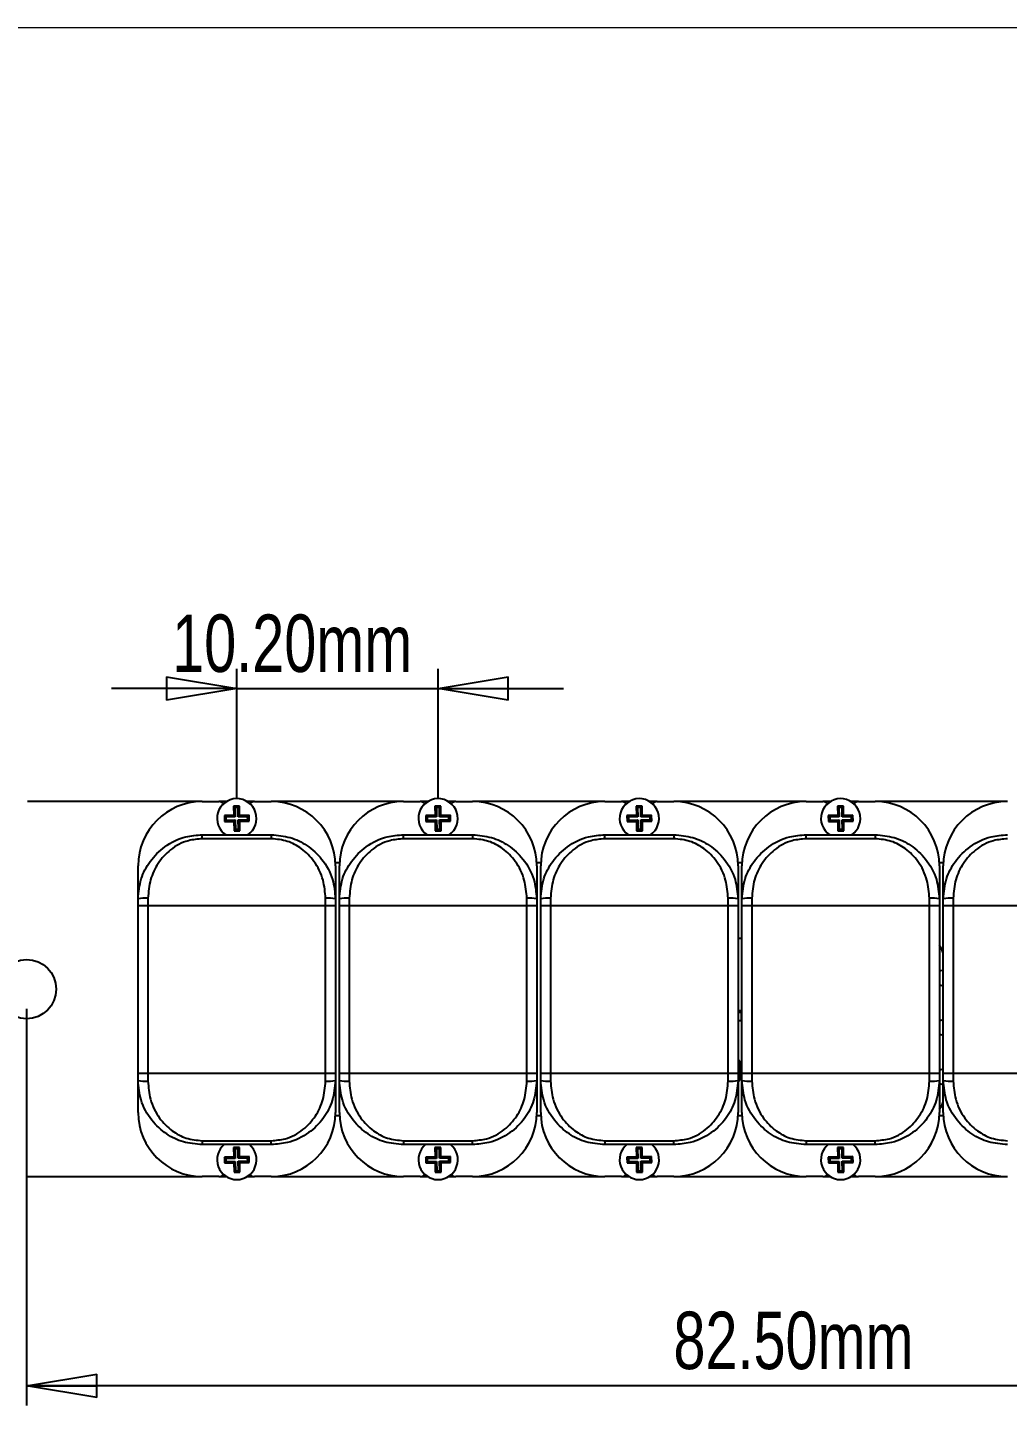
# Model space of a CAD drawing. Header units: millimetres. Extents: x 5 to 292, y 4 to 204.
# Drawn here: x 55.9 to 105.5, y 134.7 to 204.5 of the extents above; entities that cross this region are included whole.
import ezdxf

# ---------------------------------------------------------------- set-up
doc = ezdxf.new("R2010")
doc.units = ezdxf.units.MM
doc.layers.add('LAYER_1', color=179, linetype='Continuous')
doc.styles.add('SLDTEXTSTYLE0', font='TXT', dxfattribs={"width": 0.75})
doc.dimstyles.new('SLDDIMSTYLE1', dxfattribs={"dimtxt": 2.910417, "dimasz": 3.556, "dimexe": 0, "dimexo": 0.0625, "dimgap": 0.727604, "dimtad": 1, "dimrnd": 1e-09, "dimzin": 4, "dimdsep": 46, "dimtxsty": 'SLDTEXTSTYLE0', "dimblk1": 'CLOSED', "dimblk2": 'CLOSED', "dimsah": 1, "dimcen": 0.09, "dimadec": 0, "dimazin": 1, "dimtfac": 1, "dimtofl": 0, "dimtmove": 0, "dimatfit": 3, "dimldrblk": 'CLOSED', "dimfxl": 1, "dimfrac": 2, "dimtolj": 1, "dimtzin": 12, "dimarcsym": 0})
doc.dimstyles.new('SLDDIMSTYLE2', dxfattribs={"dimtxt": 2.910417, "dimasz": 3.556, "dimexe": 0, "dimexo": 0.0625, "dimgap": 0.727604, "dimtad": 1, "dimrnd": 1e-09, "dimzin": 4, "dimdsep": 46, "dimtxsty": 'SLDTEXTSTYLE0', "dimblk1": 'CLOSED', "dimblk2": 'CLOSED', "dimsah": 1, "dimcen": 0.09, "dimadec": 0, "dimazin": 1, "dimtfac": 1, "dimtmove": 0, "dimatfit": 0, "dimldrblk": 'CLOSED', "dimfxl": 1, "dimfrac": 2, "dimtolj": 1, "dimtzin": 12, "dimarcsym": 0})

# ---------------------------------------------------------------- blocks, each defined once
blk = doc.blocks.new('_CLOSED')
at = {"color": 0, "linetype": 'ByBlock', "lineweight": -2}
for p, q in [((-1, 0.166667), (0, 0)), ((-1, 0.166667), (-1, -0.166667)), ((0, 0), (-1, -0.166667)), ((0, 0), (-1, 0))]:
    blk.add_line(p, q, dxfattribs=at)
blk = doc.blocks.new('_D_4')
at = {"layer": 'LAYER_1'}
for p, q in [((66.489, 165.41), (66.489, 171.989)), ((76.689, 165.41), (76.689, 171.989)), ((66.489, 170.989), (60.139, 170.989)), ((66.489, 170.989), (76.689, 170.989)), ((76.689, 170.989), (83.039, 170.989))]:
    blk.add_line(p, q, dxfattribs=at)
at = {"layer": 'LAYER_1', "xscale": 3.556, "yscale": 3.556}
blk.add_blockref('_CLOSED', (66.489, 170.989, -119.861), dxfattribs=at)
at = {"layer": 'LAYER_1', "xscale": 3.556, "yscale": 3.556, "rotation": 180}
blk.add_blockref('_CLOSED', (76.689, 170.989, -119.861), dxfattribs=at)
at = {"layer": 'LAYER_1', "insert": (63.215, 174.74), "char_height": 2.9104, "attachment_point": 1, "style": 'SLDTEXTSTYLE0'}
blk.add_mtext('10.20mm', dxfattribs=at)
blk = doc.blocks.new('_D_6')
at = {"layer": 'LAYER_1'}
for p, q in [((55.839, 154.76), (55.839, 134.666)), ((138.339, 154.76), (138.339, 134.666)), ((138.339, 135.666), (55.839, 135.666))]:
    blk.add_line(p, q, dxfattribs=at)
at = {"layer": 'LAYER_1', "xscale": 3.556, "yscale": 3.556, "rotation": 180}
blk.add_blockref('_CLOSED', (55.839, 135.666, -119.861), dxfattribs=at)
at = {"layer": 'LAYER_1', "xscale": 3.556, "yscale": 3.556}
blk.add_blockref('_CLOSED', (138.339, 135.666, -119.861), dxfattribs=at)
at = {"layer": 'LAYER_1', "insert": (88.614, 139.417), "char_height": 2.9104, "attachment_point": 1, "style": 'SLDTEXTSTYLE0'}
blk.add_mtext('82.50mm', dxfattribs=at)

msp = doc.modelspace()

# ---------------------------------------------------------------- linework, layer by layer
at = {"color": 7, "linetype": 'Continuous', "lineweight": 18}
msp.add_line((4.92, 204.48), (291.92, 204.48), dxfattribs=at)
at = {"color": 7, "linetype": 'Continuous', "lineweight": 25}
for p, q in [((64.739, 165.26), (55.889, 165.26)), ((64.739, 165.26), (65.589, 165.26)), ((65.889, 165.26), (65.589, 165.26)), ((65.889, 165.21), (65.889, 165.26)), ((65.962, 165.26), (65.889, 165.26)), ((66.628, 165.038), (66.328, 165.033)), ((66.328, 165.033), (66.337, 164.558)), ((66.402, 164.961), (66.328, 165.033)), ((66.557, 164.964), (66.402, 164.961)), ((66.402, 164.961), (66.411, 164.486)), ((66.557, 164.964), (66.628, 165.038)), ((66.565, 164.489), (66.557, 164.964)), ((66.636, 164.563), (66.628, 165.038)), ((67.089, 165.26), (67.016, 165.26)), ((67.089, 165.26), (67.089, 165.21)), ((67.389, 165.26), (67.089, 165.26)), ((67.389, 165.26), (68.239, 165.26)), ((74.939, 165.26), (68.239, 165.26)), ((74.939, 165.26), (75.789, 165.26)), ((76.089, 165.26), (75.789, 165.26)), ((76.089, 165.21), (76.089, 165.26)), ((76.162, 165.26), (76.089, 165.26)), ((76.828, 165.038), (76.528, 165.033)), ((76.602, 164.961), (76.528, 165.033)), ((76.528, 165.033), (76.537, 164.558)), ((76.757, 164.964), (76.602, 164.961)), ((76.602, 164.961), (76.611, 164.486)), ((76.757, 164.964), (76.828, 165.038)), ((76.765, 164.489), (76.757, 164.964)), ((76.836, 164.563), (76.828, 165.038)), ((77.289, 165.26), (77.216, 165.26)), ((77.289, 165.26), (77.289, 165.21)), ((77.589, 165.26), (77.289, 165.26)), ((77.589, 165.26), (78.439, 165.26)), ((85.139, 165.26), (78.439, 165.26)), ((85.139, 165.26), (85.989, 165.26)), ((86.289, 165.26), (85.989, 165.26)), ((86.289, 165.21), (86.289, 165.26)), ((86.362, 165.26), (86.289, 165.26)), ((87.028, 165.038), (86.728, 165.033)), ((86.802, 164.961), (86.728, 165.033)), ((86.728, 165.033), (86.737, 164.558)), ((86.957, 164.964), (86.802, 164.961)), ((86.802, 164.961), (86.811, 164.486)), ((86.957, 164.964), (87.028, 165.038)), ((86.965, 164.489), (86.957, 164.964)), ((87.036, 164.563), (87.028, 165.038)), ((87.489, 165.26), (87.416, 165.26)), ((87.489, 165.26), (87.489, 165.21)), ((87.789, 165.26), (87.489, 165.26)), ((87.789, 165.26), (88.639, 165.26)), ((95.339, 165.26), (88.639, 165.26)), ((95.339, 165.26), (96.189, 165.26)), ((96.489, 165.26), (96.189, 165.26)), ((96.489, 165.21), (96.489, 165.26)), ((96.562, 165.26), (96.489, 165.26)), ((97.228, 165.038), (96.928, 165.033)), ((96.928, 165.033), (96.937, 164.558)), ((97.002, 164.961), (96.928, 165.033)), ((97.157, 164.964), (97.002, 164.961)), ((97.002, 164.961), (97.011, 164.486)), ((97.157, 164.964), (97.228, 165.038)), ((97.165, 164.489), (97.157, 164.964)), ((97.236, 164.563), (97.228, 165.038)), ((97.689, 165.26), (97.616, 165.26)), ((97.689, 165.26), (97.689, 165.21)), ((97.989, 165.26), (97.689, 165.26)), ((97.989, 165.26), (98.839, 165.26)), ((105.539, 165.26), (98.839, 165.26)), ((66.337, 164.558), (65.862, 164.55)), ((65.862, 164.55), (65.867, 164.25)), ((65.936, 164.478), (65.862, 164.55)), ((65.897, 164.281), (65.867, 164.25)), ((65.867, 164.25), (66.342, 164.258)), ((65.889, 164.41), (65.902, 164.286)), ((65.938, 164.324), (65.902, 164.286)), ((66.411, 164.486), (65.936, 164.478)), ((65.936, 164.478), (65.938, 164.324)), ((65.938, 164.324), (66.413, 164.332)), ((66.411, 164.486), (66.337, 164.558)), ((66.413, 164.332), (66.342, 164.258)), ((66.342, 164.258), (66.35, 163.783)), ((66.413, 164.332), (66.421, 163.857)), ((66.565, 164.489), (66.636, 164.563)), ((67.04, 164.497), (66.565, 164.489)), ((66.568, 164.335), (67.043, 164.343)), ((66.568, 164.335), (66.642, 164.263)), ((66.576, 163.86), (66.568, 164.335)), ((67.111, 164.571), (66.636, 164.563)), ((66.642, 164.263), (67.117, 164.271)), ((66.65, 163.788), (66.642, 164.263)), ((67.04, 164.497), (67.111, 164.571)), ((67.043, 164.343), (67.04, 164.497)), ((67.043, 164.343), (67.08, 164.307)), ((67.08, 164.307), (67.089, 164.41)), ((67.085, 164.302), (67.117, 164.271)), ((67.117, 164.271), (67.111, 164.571)), ((76.537, 164.558), (76.062, 164.55)), ((76.062, 164.55), (76.067, 164.25)), ((76.136, 164.478), (76.062, 164.55)), ((76.097, 164.281), (76.067, 164.25)), ((76.067, 164.25), (76.542, 164.258)), ((76.089, 164.41), (76.102, 164.286)), ((76.138, 164.324), (76.102, 164.286)), ((76.611, 164.486), (76.136, 164.478)), ((76.136, 164.478), (76.138, 164.324)), ((76.138, 164.324), (76.613, 164.332)), ((76.611, 164.486), (76.537, 164.558)), ((76.613, 164.332), (76.542, 164.258)), ((76.542, 164.258), (76.55, 163.783)), ((76.613, 164.332), (76.621, 163.857)), ((76.765, 164.489), (76.836, 164.563)), ((77.24, 164.497), (76.765, 164.489)), ((76.768, 164.335), (77.243, 164.343)), ((76.768, 164.335), (76.842, 164.263)), ((76.776, 163.86), (76.768, 164.335)), ((77.311, 164.571), (76.836, 164.563)), ((76.842, 164.263), (77.317, 164.271)), ((76.85, 163.788), (76.842, 164.263)), ((77.24, 164.497), (77.311, 164.571)), ((77.243, 164.343), (77.24, 164.497)), ((77.243, 164.343), (77.28, 164.307)), ((77.28, 164.307), (77.289, 164.41)), ((77.285, 164.302), (77.317, 164.271)), ((77.317, 164.271), (77.311, 164.571)), ((86.737, 164.558), (86.262, 164.55)), ((86.336, 164.478), (86.262, 164.55)), ((86.262, 164.55), (86.267, 164.25)), ((86.297, 164.281), (86.267, 164.25)), ((86.267, 164.25), (86.742, 164.258)), ((86.289, 164.41), (86.302, 164.286)), ((86.338, 164.324), (86.302, 164.286)), ((86.811, 164.486), (86.336, 164.478)), ((86.336, 164.478), (86.338, 164.324)), ((86.338, 164.324), (86.813, 164.332)), ((86.811, 164.486), (86.737, 164.558)), ((86.813, 164.332), (86.742, 164.258)), ((86.742, 164.258), (86.75, 163.783)), ((86.813, 164.332), (86.821, 163.857)), ((86.965, 164.489), (87.036, 164.563)), ((87.44, 164.497), (86.965, 164.489)), ((86.968, 164.335), (87.443, 164.343)), ((86.968, 164.335), (87.042, 164.263)), ((86.976, 163.86), (86.968, 164.335)), ((87.511, 164.571), (87.036, 164.563)), ((87.042, 164.263), (87.517, 164.271)), ((87.05, 163.788), (87.042, 164.263)), ((87.44, 164.497), (87.511, 164.571)), ((87.443, 164.343), (87.44, 164.497)), ((87.443, 164.343), (87.48, 164.307)), ((87.48, 164.307), (87.489, 164.41)), ((87.485, 164.302), (87.517, 164.271)), ((87.517, 164.271), (87.511, 164.571)), ((96.937, 164.558), (96.462, 164.55)), ((96.536, 164.478), (96.462, 164.55)), ((96.462, 164.55), (96.467, 164.25)), ((96.497, 164.281), (96.467, 164.25)), ((96.467, 164.25), (96.942, 164.258)), ((96.489, 164.41), (96.502, 164.286)), ((96.538, 164.324), (96.502, 164.286)), ((97.011, 164.486), (96.536, 164.478)), ((96.536, 164.478), (96.538, 164.324)), ((96.538, 164.324), (97.013, 164.332)), ((97.011, 164.486), (96.937, 164.558)), ((97.013, 164.332), (96.942, 164.258)), ((96.942, 164.258), (96.95, 163.783)), ((97.013, 164.332), (97.021, 163.857)), ((97.165, 164.489), (97.236, 164.563)), ((97.64, 164.497), (97.165, 164.489)), ((97.168, 164.335), (97.643, 164.343)), ((97.168, 164.335), (97.242, 164.263)), ((97.176, 163.86), (97.168, 164.335)), ((97.711, 164.571), (97.236, 164.563)), ((97.242, 164.263), (97.717, 164.271)), ((97.25, 163.788), (97.242, 164.263)), ((97.64, 164.497), (97.711, 164.571)), ((97.643, 164.343), (97.64, 164.497)), ((97.643, 164.343), (97.68, 164.307)), ((97.68, 164.307), (97.689, 164.41)), ((97.685, 164.302), (97.717, 164.271)), ((97.717, 164.271), (97.711, 164.571)), ((64.739, 163.38), (64.739, 163.58)), ((64.739, 163.58), (68.239, 163.58)), ((68.239, 163.38), (64.739, 163.38)), ((66.381, 163.815), (66.35, 163.783)), ((66.35, 163.783), (66.65, 163.788)), ((66.421, 163.857), (66.385, 163.819)), ((66.421, 163.857), (66.576, 163.86)), ((66.576, 163.86), (66.613, 163.823)), ((66.618, 163.819), (66.65, 163.788)), ((68.239, 163.58), (68.239, 163.38)), ((74.939, 163.38), (74.939, 163.58)), ((74.939, 163.58), (78.439, 163.58)), ((78.439, 163.38), (74.939, 163.38)), ((76.581, 163.815), (76.55, 163.783)), ((76.55, 163.783), (76.85, 163.788)), ((76.621, 163.857), (76.585, 163.819)), ((76.621, 163.857), (76.776, 163.86)), ((76.776, 163.86), (76.813, 163.823)), ((76.818, 163.819), (76.85, 163.788)), ((78.439, 163.58), (78.439, 163.38)), ((85.139, 163.38), (85.139, 163.58)), ((85.139, 163.58), (88.639, 163.58)), ((88.639, 163.38), (85.139, 163.38)), ((86.781, 163.815), (86.75, 163.783)), ((86.75, 163.783), (87.05, 163.788)), ((86.821, 163.857), (86.785, 163.819)), ((86.821, 163.857), (86.976, 163.86)), ((86.976, 163.86), (87.013, 163.823)), ((87.018, 163.819), (87.05, 163.788)), ((88.639, 163.58), (88.639, 163.38)), ((95.339, 163.38), (95.339, 163.58)), ((95.339, 163.58), (98.839, 163.58)), ((98.839, 163.38), (95.339, 163.38)), ((96.981, 163.815), (96.95, 163.783)), ((96.95, 163.783), (97.25, 163.788)), ((97.021, 163.857), (96.985, 163.819)), ((97.021, 163.857), (97.176, 163.86)), ((97.176, 163.86), (97.213, 163.823)), ((97.218, 163.819), (97.25, 163.788)), ((98.839, 163.58), (98.839, 163.38)), ((61.489, 160.33), (61.489, 162.01)), ((71.693, 162.16), (71.486, 162.16)), ((71.489, 162.01), (71.489, 160.33)), ((71.689, 160.33), (71.689, 162.01)), ((81.893, 162.16), (81.686, 162.16)), ((81.689, 162.01), (81.689, 160.33)), ((81.889, 160.33), (81.889, 162.01)), ((92.093, 162.16), (91.886, 162.16)), ((91.889, 162.01), (91.889, 160.33)), ((92.089, 160.33), (92.089, 162.01)), ((102.293, 162.16), (102.086, 162.16)), ((102.089, 162.01), (102.089, 160.33)), ((102.289, 160.33), (102.289, 162.01)), ((61.489, 159.98), (61.489, 160.33)), ((61.489, 151.48), (61.489, 159.98)), ((61.989, 159.98), (61.489, 159.98)), ((61.989, 160.364), (61.989, 159.98)), ((61.989, 159.98), (61.989, 151.48)), ((70.989, 159.98), (61.989, 159.98)), ((70.989, 159.98), (70.989, 160.364)), ((71.489, 159.98), (70.989, 159.98)), ((70.989, 151.48), (70.989, 159.98)), ((71.489, 160.33), (71.489, 159.98)), ((71.489, 159.98), (71.489, 151.48)), ((71.689, 159.98), (71.689, 160.33)), ((72.189, 159.98), (71.689, 159.98)), ((71.689, 151.48), (71.689, 159.98)), ((72.189, 160.364), (72.189, 159.98)), ((72.189, 159.98), (72.189, 151.48)), ((81.189, 159.98), (72.189, 159.98)), ((81.189, 159.98), (81.189, 160.364)), ((81.689, 159.98), (81.189, 159.98)), ((81.189, 151.48), (81.189, 159.98)), ((81.689, 160.33), (81.689, 159.98)), ((81.689, 159.98), (81.689, 151.48)), ((81.889, 159.98), (81.889, 160.33)), ((82.389, 159.98), (81.889, 159.98)), ((81.889, 151.48), (81.889, 159.98)), ((82.389, 160.364), (82.389, 159.98)), ((82.389, 159.98), (82.389, 151.48)), ((91.389, 159.98), (82.389, 159.98)), ((91.389, 159.98), (91.389, 160.364)), ((91.389, 151.48), (91.389, 159.98)), ((91.889, 159.98), (91.389, 159.98)), ((91.889, 160.33), (91.889, 159.98)), ((91.889, 159.98), (91.889, 151.48)), ((92.089, 159.98), (92.089, 160.33)), ((92.589, 159.98), (92.089, 159.98)), ((92.089, 151.48), (92.089, 159.98)), ((92.589, 160.364), (92.589, 159.98)), ((92.589, 159.98), (92.589, 151.48)), ((101.589, 159.98), (92.589, 159.98)), ((101.589, 159.98), (101.589, 160.364)), ((102.089, 159.98), (101.589, 159.98)), ((101.589, 151.48), (101.589, 159.98)), ((102.089, 160.33), (102.089, 159.98)), ((102.089, 159.98), (102.089, 151.48)), ((102.289, 159.98), (102.289, 160.33)), ((102.789, 159.98), (102.289, 159.98)), ((102.289, 151.48), (102.289, 159.98)), ((102.789, 160.364), (102.789, 159.98)), ((102.789, 159.98), (102.789, 151.48)), ((111.789, 159.98), (102.789, 159.98)), ((92.089, 158.32), (91.889, 158.32)), ((92.057, 154.662), (91.889, 154.662)), ((92.089, 154.662), (91.889, 154.662)), ((92.057, 154.567), (91.889, 154.567)), ((92.007, 154.667), (92.007, 154.662)), ((92.007, 154.667), (92.089, 154.667)), ((92.057, 154.164), (92.057, 154.662)), ((92.089, 154.567), (92.057, 154.567)), ((91.889, 154.164), (92.057, 154.164)), ((91.889, 154.163), (92.057, 154.163)), ((91.889, 154.162), (92.089, 154.162)), ((92.007, 154.157), (92.007, 154.162)), ((92.089, 154.157), (92.007, 154.157)), ((92.057, 154.257), (92.089, 154.257)), ((92.057, 154.163), (92.057, 154.164)), ((91.985, 152.124), (91.889, 152.124)), ((91.985, 151.974), (91.889, 151.974)), ((91.978, 151.925), (91.889, 151.925)), ((91.979, 151.325), (91.978, 151.925)), ((91.979, 151.924), (91.978, 151.924)), ((91.979, 151.545), (91.979, 151.924)), ((91.98, 151.274), (91.98, 151.974)), ((91.985, 151.874), (91.98, 151.874)), ((91.985, 152.124), (91.985, 151.974)), ((91.985, 151.974), (91.985, 151.874)), ((61.989, 151.48), (61.489, 151.48)), ((61.489, 151.13), (61.489, 151.48)), ((61.489, 149.51), (61.489, 151.13)), ((61.989, 151.48), (61.989, 151.096)), ((70.989, 151.48), (61.989, 151.48)), ((70.989, 151.096), (70.989, 151.48)), ((71.489, 151.48), (70.989, 151.48)), ((71.489, 151.48), (71.489, 151.13)), ((71.489, 151.13), (71.489, 149.51)), ((72.189, 151.48), (71.689, 151.48)), ((71.689, 151.13), (71.689, 151.48)), ((71.689, 149.51), (71.689, 151.13)), ((72.189, 151.48), (72.189, 151.096)), ((81.189, 151.48), (72.189, 151.48)), ((81.189, 151.096), (81.189, 151.48)), ((81.689, 151.48), (81.189, 151.48)), ((81.689, 151.48), (81.689, 151.13)), ((81.689, 151.13), (81.689, 149.51)), ((82.389, 151.48), (81.889, 151.48)), ((81.889, 151.13), (81.889, 151.48)), ((81.889, 149.51), (81.889, 151.13)), ((91.389, 151.48), (82.389, 151.48)), ((82.389, 151.48), (82.389, 151.096)), ((91.389, 151.096), (91.389, 151.48)), ((91.889, 151.48), (91.389, 151.48)), ((91.889, 151.48), (91.889, 151.13)), ((91.889, 151.325), (91.979, 151.325)), ((91.889, 151.324), (91.979, 151.324)), ((91.985, 151.274), (91.889, 151.274)), ((91.889, 151.13), (91.889, 149.51)), ((91.889, 151.124), (91.985, 151.124)), ((91.979, 151.324), (91.979, 151.325)), ((91.985, 151.374), (91.98, 151.374)), ((91.985, 151.374), (91.985, 151.274)), ((91.985, 151.124), (91.985, 151.274)), ((92.589, 151.48), (92.089, 151.48)), ((92.089, 151.13), (92.089, 151.48)), ((92.089, 149.51), (92.089, 151.13)), ((92.589, 151.48), (92.589, 151.096)), ((101.589, 151.48), (92.589, 151.48)), ((102.089, 151.48), (101.589, 151.48)), ((101.589, 151.096), (101.589, 151.48)), ((102.089, 151.48), (102.089, 151.13)), ((102.089, 151.13), (102.089, 149.51)), ((102.289, 151.13), (102.289, 151.48)), ((102.789, 151.48), (102.289, 151.48)), ((102.289, 149.51), (102.289, 151.13)), ((102.789, 151.48), (102.789, 151.096)), ((111.789, 151.48), (102.789, 151.48)), ((71.486, 149.36), (71.693, 149.36)), ((81.686, 149.36), (81.893, 149.36)), ((91.886, 149.36), (92.093, 149.36)), ((102.086, 149.36), (102.293, 149.36)), ((64.739, 148.08), (68.239, 148.08)), ((64.739, 148.08), (64.739, 147.88)), ((68.239, 147.88), (68.239, 148.08)), ((74.939, 148.08), (78.439, 148.08)), ((74.939, 148.08), (74.939, 147.88)), ((78.439, 147.88), (78.439, 148.08)), ((85.139, 148.08), (88.639, 148.08)), ((85.139, 148.08), (85.139, 147.88)), ((88.639, 147.88), (88.639, 148.08)), ((95.339, 148.08), (95.339, 147.88)), ((95.339, 148.08), (98.839, 148.08)), ((98.839, 147.88), (98.839, 148.08)), ((68.239, 147.88), (64.739, 147.88)), ((66.628, 147.738), (66.328, 147.733)), ((66.328, 147.733), (66.337, 147.258)), ((66.36, 147.702), (66.328, 147.733)), ((66.402, 147.661), (66.365, 147.697)), ((66.557, 147.664), (66.402, 147.661)), ((66.402, 147.661), (66.411, 147.186)), ((66.557, 147.664), (66.593, 147.701)), ((66.565, 147.189), (66.557, 147.664)), ((66.598, 147.706), (66.628, 147.738)), ((66.636, 147.263), (66.628, 147.738)), ((78.439, 147.88), (74.939, 147.88)), ((76.828, 147.738), (76.528, 147.733)), ((76.56, 147.702), (76.528, 147.733)), ((76.528, 147.733), (76.537, 147.258)), ((76.602, 147.661), (76.565, 147.697)), ((76.757, 147.664), (76.602, 147.661)), ((76.602, 147.661), (76.611, 147.186)), ((76.757, 147.664), (76.793, 147.701)), ((76.765, 147.189), (76.757, 147.664)), ((76.798, 147.706), (76.828, 147.738)), ((76.836, 147.263), (76.828, 147.738)), ((88.639, 147.88), (85.139, 147.88)), ((87.028, 147.738), (86.728, 147.733)), ((86.76, 147.702), (86.728, 147.733)), ((86.728, 147.733), (86.737, 147.258)), ((86.802, 147.661), (86.765, 147.697)), ((86.957, 147.664), (86.802, 147.661)), ((86.802, 147.661), (86.811, 147.186)), ((86.957, 147.664), (86.993, 147.701)), ((86.965, 147.189), (86.957, 147.664)), ((86.998, 147.706), (87.028, 147.738)), ((87.036, 147.263), (87.028, 147.738)), ((98.839, 147.88), (95.339, 147.88)), ((97.228, 147.738), (96.928, 147.733)), ((96.96, 147.702), (96.928, 147.733)), ((96.928, 147.733), (96.937, 147.258)), ((97.002, 147.661), (96.965, 147.697)), ((97.157, 147.664), (97.002, 147.661)), ((97.002, 147.661), (97.011, 147.186)), ((97.157, 147.664), (97.193, 147.701)), ((97.165, 147.189), (97.157, 147.664)), ((97.198, 147.706), (97.228, 147.738)), ((97.236, 147.263), (97.228, 147.738)), ((66.337, 147.258), (65.862, 147.25)), ((65.893, 147.219), (65.862, 147.25)), ((65.862, 147.25), (65.867, 146.95)), ((65.938, 147.024), (65.867, 146.95)), ((65.867, 146.95), (66.342, 146.958)), ((65.898, 147.214), (65.889, 147.11)), ((65.936, 147.178), (65.898, 147.214)), ((66.411, 147.186), (65.936, 147.178)), ((65.936, 147.178), (65.938, 147.024)), ((65.938, 147.024), (66.413, 147.032)), ((66.411, 147.186), (66.337, 147.258)), ((66.413, 147.032), (66.342, 146.958)), ((66.342, 146.958), (66.35, 146.483)), ((66.413, 147.032), (66.421, 146.557)), ((66.565, 147.189), (66.636, 147.263)), ((67.04, 147.197), (66.565, 147.189)), ((66.568, 147.035), (67.043, 147.043)), ((66.568, 147.035), (66.642, 146.963)), ((66.576, 146.56), (66.568, 147.035)), ((67.111, 147.271), (66.636, 147.263)), ((66.642, 146.963), (67.117, 146.971)), ((66.65, 146.488), (66.642, 146.963)), ((67.04, 147.197), (67.076, 147.235)), ((67.043, 147.043), (67.04, 147.197)), ((67.043, 147.043), (67.117, 146.971)), ((67.089, 147.11), (67.076, 147.235)), ((67.081, 147.239), (67.111, 147.271)), ((67.117, 146.971), (67.111, 147.271)), ((76.537, 147.258), (76.062, 147.25)), ((76.093, 147.219), (76.062, 147.25)), ((76.062, 147.25), (76.067, 146.95)), ((76.138, 147.024), (76.067, 146.95)), ((76.067, 146.95), (76.542, 146.958)), ((76.098, 147.214), (76.089, 147.11)), ((76.136, 147.178), (76.098, 147.214)), ((76.611, 147.186), (76.136, 147.178)), ((76.136, 147.178), (76.138, 147.024)), ((76.138, 147.024), (76.613, 147.032)), ((76.611, 147.186), (76.537, 147.258)), ((76.613, 147.032), (76.542, 146.958)), ((76.542, 146.958), (76.55, 146.483)), ((76.613, 147.032), (76.621, 146.557)), ((76.765, 147.189), (76.836, 147.263)), ((77.24, 147.197), (76.765, 147.189)), ((76.768, 147.035), (77.243, 147.043)), ((76.768, 147.035), (76.842, 146.963)), ((76.776, 146.56), (76.768, 147.035)), ((77.311, 147.271), (76.836, 147.263)), ((76.842, 146.963), (77.317, 146.971)), ((76.85, 146.488), (76.842, 146.963)), ((77.24, 147.197), (77.276, 147.235)), ((77.243, 147.043), (77.24, 147.197)), ((77.243, 147.043), (77.317, 146.971)), ((77.289, 147.11), (77.276, 147.235)), ((77.281, 147.239), (77.311, 147.271)), ((77.317, 146.971), (77.311, 147.271)), ((86.737, 147.258), (86.262, 147.25)), ((86.293, 147.219), (86.262, 147.25)), ((86.262, 147.25), (86.267, 146.95)), ((86.338, 147.024), (86.267, 146.95)), ((86.267, 146.95), (86.742, 146.958)), ((86.298, 147.214), (86.289, 147.11)), ((86.336, 147.178), (86.298, 147.214)), ((86.811, 147.186), (86.336, 147.178)), ((86.336, 147.178), (86.338, 147.024)), ((86.338, 147.024), (86.813, 147.032)), ((86.811, 147.186), (86.737, 147.258)), ((86.813, 147.032), (86.742, 146.958)), ((86.742, 146.958), (86.75, 146.483)), ((86.813, 147.032), (86.821, 146.557)), ((86.965, 147.189), (87.036, 147.263)), ((87.44, 147.197), (86.965, 147.189)), ((86.968, 147.035), (87.443, 147.043)), ((86.976, 146.56), (86.968, 147.035)), ((86.968, 147.035), (87.042, 146.963)), ((87.511, 147.271), (87.036, 147.263)), ((87.042, 146.963), (87.517, 146.971)), ((87.05, 146.488), (87.042, 146.963)), ((87.44, 147.197), (87.476, 147.235)), ((87.443, 147.043), (87.44, 147.197)), ((87.443, 147.043), (87.517, 146.971)), ((87.489, 147.11), (87.476, 147.235)), ((87.481, 147.239), (87.511, 147.271)), ((87.517, 146.971), (87.511, 147.271)), ((96.937, 147.258), (96.462, 147.25)), ((96.462, 147.25), (96.467, 146.95)), ((96.493, 147.219), (96.462, 147.25)), ((96.538, 147.024), (96.467, 146.95)), ((96.467, 146.95), (96.942, 146.958)), ((96.498, 147.214), (96.489, 147.11)), ((96.536, 147.178), (96.498, 147.214)), ((97.011, 147.186), (96.536, 147.178)), ((96.536, 147.178), (96.538, 147.024)), ((96.538, 147.024), (97.013, 147.032)), ((97.011, 147.186), (96.937, 147.258)), ((97.013, 147.032), (96.942, 146.958)), ((96.942, 146.958), (96.95, 146.483)), ((97.013, 147.032), (97.021, 146.557)), ((97.165, 147.189), (97.236, 147.263)), ((97.64, 147.197), (97.165, 147.189)), ((97.168, 147.035), (97.643, 147.043)), ((97.176, 146.56), (97.168, 147.035)), ((97.168, 147.035), (97.242, 146.963)), ((97.711, 147.271), (97.236, 147.263)), ((97.242, 146.963), (97.717, 146.971)), ((97.25, 146.488), (97.242, 146.963)), ((97.64, 147.197), (97.676, 147.235)), ((97.643, 147.043), (97.64, 147.197)), ((97.643, 147.043), (97.717, 146.971)), ((97.689, 147.11), (97.676, 147.235)), ((97.681, 147.239), (97.711, 147.271)), ((97.717, 146.971), (97.711, 147.271)), ((55.889, 146.26), (64.739, 146.26)), ((65.589, 146.26), (64.739, 146.26)), ((65.589, 146.26), (65.889, 146.26)), ((65.889, 146.26), (65.889, 146.31)), ((65.889, 146.26), (65.962, 146.26)), ((66.421, 146.557), (66.35, 146.483)), ((66.35, 146.483), (66.65, 146.488)), ((66.421, 146.557), (66.576, 146.56)), ((66.576, 146.56), (66.65, 146.488)), ((67.016, 146.26), (67.089, 146.26)), ((67.089, 146.31), (67.089, 146.26)), ((67.089, 146.26), (67.389, 146.26)), ((68.239, 146.26), (67.389, 146.26)), ((68.239, 146.26), (74.939, 146.26)), ((75.789, 146.26), (74.939, 146.26)), ((75.789, 146.26), (76.089, 146.26)), ((76.089, 146.26), (76.089, 146.31)), ((76.089, 146.26), (76.162, 146.26)), ((76.621, 146.557), (76.55, 146.483)), ((76.55, 146.483), (76.85, 146.488)), ((76.621, 146.557), (76.776, 146.56)), ((76.776, 146.56), (76.85, 146.488)), ((77.216, 146.26), (77.289, 146.26)), ((77.289, 146.31), (77.289, 146.26)), ((77.289, 146.26), (77.589, 146.26)), ((78.439, 146.26), (77.589, 146.26)), ((78.439, 146.26), (85.139, 146.26)), ((85.989, 146.26), (85.139, 146.26)), ((85.989, 146.26), (86.289, 146.26)), ((86.289, 146.26), (86.289, 146.31)), ((86.289, 146.26), (86.362, 146.26)), ((86.821, 146.557), (86.75, 146.483)), ((86.75, 146.483), (87.05, 146.488)), ((86.821, 146.557), (86.976, 146.56)), ((86.976, 146.56), (87.05, 146.488)), ((87.416, 146.26), (87.489, 146.26)), ((87.489, 146.31), (87.489, 146.26)), ((87.489, 146.26), (87.789, 146.26)), ((88.639, 146.26), (87.789, 146.26)), ((88.639, 146.26), (95.339, 146.26)), ((96.189, 146.26), (95.339, 146.26)), ((96.189, 146.26), (96.489, 146.26)), ((96.489, 146.26), (96.489, 146.31)), ((96.489, 146.26), (96.562, 146.26)), ((97.021, 146.557), (96.95, 146.483)), ((96.95, 146.483), (97.25, 146.488)), ((97.021, 146.557), (97.176, 146.56)), ((97.176, 146.56), (97.25, 146.488)), ((97.616, 146.26), (97.689, 146.26)), ((97.689, 146.31), (97.689, 146.26)), ((97.689, 146.26), (97.989, 146.26)), ((98.839, 146.26), (97.989, 146.26)), ((98.839, 146.26), (105.539, 146.26))]:
    msp.add_line(p, q, dxfattribs=at)
at = {"color": 7, "linetype": 'Continuous', "lineweight": 25, "flags": 128}
for points in [[(66.385, 163.819), (66.489, 163.81), (66.613, 163.823)], [(76.585, 163.819), (76.689, 163.81), (76.813, 163.823)], [(86.785, 163.819), (86.889, 163.81), (87.013, 163.823)], [(96.985, 163.819), (97.089, 163.81), (97.213, 163.823)], [(102.089, 156.649), (102.171, 156.695), (102.289, 156.724)], [(102.289, 155.917), (102.171, 155.946), (102.089, 155.992)], [(102.089, 154.149), (102.171, 154.195), (102.289, 154.224)], [(102.289, 153.417), (102.171, 153.446), (102.089, 153.492)], [(102.089, 151.649), (102.171, 151.695), (102.289, 151.724)], [(102.289, 150.917), (102.171, 150.946), (102.089, 150.992)], [(66.593, 147.701), (66.489, 147.71), (66.365, 147.697)], [(76.793, 147.701), (76.689, 147.71), (76.565, 147.697)], [(86.993, 147.701), (86.889, 147.71), (86.765, 147.697)], [(97.193, 147.701), (97.089, 147.71), (96.965, 147.697)]]:
    msp.add_lwpolyline(points, dxfattribs=at)
at = {"color": 7, "linetype": 'Continuous', "lineweight": 25}
msp.add_circle((55.839, 155.76), 1.5, dxfattribs=at)
for centre, radius, start, end in [((64.739, 162.01), 3.25, 90, 180), ((66.489, 164.41), 1, 90.99339, 236.13192), ((65.589, 164.96), 0.3, 39.90868, 90), ((66.489, 164.41), 1, 303.86808, 90.99339), ((67.389, 164.96), 0.3, 90, 140.09132), ((68.239, 162.01), 3.25, 0, 90), ((74.939, 162.01), 3.25, 90, 180), ((76.689, 164.41), 1, 90.99339, 236.13192), ((75.789, 164.96), 0.3, 39.90868, 90), ((76.689, 164.41), 1, 303.86808, 90.99339), ((77.589, 164.96), 0.3, 90, 140.09132), ((78.439, 162.01), 3.25, 0, 90), ((85.139, 162.01), 3.25, 90, 180), ((86.889, 164.41), 1, 90.99339, 236.13192), ((85.989, 164.96), 0.3, 39.90868, 90), ((86.889, 164.41), 1, 303.86808, 90.99339), ((87.789, 164.96), 0.3, 90, 140.09132), ((88.639, 162.01), 3.25, 0, 90), ((95.339, 162.01), 3.25, 90, 180), ((97.089, 164.41), 1, 90.99339, 236.13192), ((96.189, 164.96), 0.3, 39.90868, 90), ((97.089, 164.41), 1, 303.86808, 90.99339), ((97.989, 164.96), 0.3, 90, 140.09132), ((98.839, 162.01), 3.25, 0, 90), ((105.539, 162.01), 3.25, 90, 180), ((61.865, 158.493), 1.875, 86.19576, 101.55491), ((71.113, 158.493), 1.875, 78.44509, 93.80424), ((72.065, 158.493), 1.875, 86.19576, 101.55491), ((81.313, 158.493), 1.875, 78.44511, 93.80423), ((82.265, 158.493), 1.875, 86.19576, 101.55491), ((91.513, 158.493), 1.875, 78.44514, 93.80421), ((92.465, 158.493), 1.875, 86.19575, 101.55493), ((101.713, 158.493), 1.875, 78.44507, 93.80425), ((102.665, 158.493), 1.875, 86.19579, 101.55486), ((101.326, 157.32), 1, 15.55183, 40.23618), ((61.865, 152.967), 1.875, 258.44426, 273.80337), ((71.113, 152.967), 1.875, 266.19663, 281.55574), ((72.065, 152.967), 1.875, 258.44426, 273.80337), ((81.313, 152.967), 1.875, 266.19665, 281.55572), ((82.265, 152.967), 1.875, 258.44426, 273.80337), ((91.513, 152.967), 1.875, 266.19667, 281.55569), ((92.465, 152.967), 1.875, 258.44424, 273.80338), ((101.713, 152.967), 1.875, 266.19662, 281.55576), ((102.665, 152.967), 1.875, 258.44431, 273.80333), ((64.739, 149.51), 3.25, 180, 270), ((68.239, 149.51), 3.25, 270, 0), ((74.939, 149.51), 3.25, 180, 270), ((78.439, 149.51), 3.25, 270, 0), ((85.139, 149.51), 3.25, 180, 270), ((88.639, 149.51), 3.25, 270, 0), ((95.339, 149.51), 3.25, 180, 270), ((98.839, 149.51), 3.25, 270, 0), ((101.326, 150.32), 1, 319.76382, 344.44817), ((105.539, 149.51), 3.25, 180, 270), ((66.489, 147.11), 1, 129.6751, 50.3249), ((76.689, 147.11), 1, 129.6751, 50.3249), ((86.889, 147.11), 1, 129.6751, 50.3249), ((97.089, 147.11), 1, 129.6751, 50.3249), ((65.589, 146.56), 0.3, 270, 320.09132), ((67.389, 146.56), 0.3, 219.90868, 270), ((75.789, 146.56), 0.3, 270, 320.09132), ((77.589, 146.56), 0.3, 219.90868, 270), ((85.989, 146.56), 0.3, 270, 320.09132), ((87.789, 146.56), 0.3, 219.90868, 270), ((96.189, 146.56), 0.3, 270, 320.09132), ((97.989, 146.56), 0.3, 219.90868, 270)]:
    msp.add_arc(centre, radius, start, end, dxfattribs=at)
for points, knots in [([(61.489, 160.33), (61.521, 160.674), (61.585, 161.358), (62.077, 162.281), (62.833, 163.038), (63.775, 163.505), (64.459, 163.558), (64.739, 163.58)], [0, 0, 0, 0, 0.198494, 0.394823, 0.606621, 0.838824, 1, 1, 1, 1]), ([(64.739, 163.38), (64.501, 163.359), (63.91, 163.308), (63.112, 162.865), (62.482, 162.167), (62.07, 161.315), (62.016, 160.683), (61.989, 160.364)], [0, 0, 0, 0, 0.152496, 0.378859, 0.592677, 0.794571, 1, 1, 1, 1]), ([(68.239, 163.58), (68.564, 163.551), (69.209, 163.494), (70.096, 163.053), (70.859, 162.352), (71.391, 161.399), (71.458, 160.664), (71.489, 160.33)], [0, 0, 0, 0, 0.1866321, 0.3707429, 0.5756604, 0.8072292, 1, 1, 1, 1]), ([(70.989, 160.364), (70.963, 160.674), (70.906, 161.353), (70.461, 162.232), (69.821, 162.883), (69.072, 163.297), (68.515, 163.353), (68.239, 163.38)], [0, 0, 0, 0, 0.199508, 0.437451, 0.643632, 0.823204, 1, 1, 1, 1]), ([(71.689, 160.33), (71.721, 160.674), (71.785, 161.358), (72.277, 162.281), (73.033, 163.038), (73.975, 163.505), (74.659, 163.558), (74.939, 163.58)], [0, 0, 0, 0, 0.198494, 0.394823, 0.606621, 0.838824, 1, 1, 1, 1]), ([(74.939, 163.38), (74.701, 163.359), (74.11, 163.308), (73.312, 162.865), (72.682, 162.167), (72.27, 161.315), (72.216, 160.683), (72.189, 160.364)], [0, 0, 0, 0, 0.152496, 0.378859, 0.592677, 0.794571, 1, 1, 1, 1]), ([(78.439, 163.58), (78.764, 163.551), (79.409, 163.494), (80.296, 163.053), (81.059, 162.352), (81.591, 161.399), (81.658, 160.664), (81.689, 160.33)], [0, 0, 0, 0, 0.186632, 0.370743, 0.57566, 0.807229, 1, 1, 1, 1]), ([(81.189, 160.364), (81.163, 160.674), (81.106, 161.353), (80.661, 162.232), (80.021, 162.883), (79.272, 163.297), (78.715, 163.353), (78.439, 163.38)], [0, 0, 0, 0, 0.199508, 0.437451, 0.643632, 0.823204, 1, 1, 1, 1]), ([(81.889, 160.33), (81.921, 160.674), (81.985, 161.358), (82.477, 162.281), (83.233, 163.038), (84.175, 163.505), (84.859, 163.558), (85.139, 163.58)], [0, 0, 0, 0, 0.198494, 0.394823, 0.606621, 0.838824, 1, 1, 1, 1]), ([(85.139, 163.38), (84.901, 163.359), (84.31, 163.308), (83.512, 162.865), (82.882, 162.167), (82.47, 161.315), (82.416, 160.683), (82.389, 160.364)], [0, 0, 0, 0, 0.1524959, 0.3788595, 0.5926764, 0.7945708, 1, 1, 1, 1]), ([(88.639, 163.58), (88.964, 163.551), (89.609, 163.494), (90.496, 163.053), (91.259, 162.352), (91.791, 161.399), (91.858, 160.664), (91.889, 160.33)], [0, 0, 0, 0, 0.186632, 0.370743, 0.575661, 0.807229, 1, 1, 1, 1]), ([(91.389, 160.364), (91.363, 160.674), (91.306, 161.353), (90.861, 162.232), (90.221, 162.883), (89.472, 163.297), (88.915, 163.353), (88.639, 163.38)], [0, 0, 0, 0, 0.199508, 0.437451, 0.643632, 0.823204, 1, 1, 1, 1]), ([(92.089, 160.33), (92.121, 160.674), (92.185, 161.358), (92.677, 162.281), (93.433, 163.038), (94.375, 163.505), (95.059, 163.558), (95.339, 163.58)], [0, 0, 0, 0, 0.198494, 0.394824, 0.606621, 0.838824, 1, 1, 1, 1]), ([(95.339, 163.38), (95.101, 163.359), (94.51, 163.308), (93.712, 162.865), (93.082, 162.167), (92.67, 161.315), (92.616, 160.683), (92.589, 160.364)], [0, 0, 0, 0, 0.152496, 0.378859, 0.592677, 0.794571, 1, 1, 1, 1]), ([(98.839, 163.58), (99.164, 163.551), (99.809, 163.494), (100.696, 163.053), (101.459, 162.352), (101.991, 161.399), (102.058, 160.664), (102.089, 160.33)], [0, 0, 0, 0, 0.186632, 0.370743, 0.57566, 0.807229, 1, 1, 1, 1]), ([(101.589, 160.364), (101.563, 160.674), (101.506, 161.353), (101.061, 162.232), (100.421, 162.883), (99.672, 163.297), (99.115, 163.353), (98.839, 163.38)], [0, 0, 0, 0, 0.1995082, 0.4374516, 0.643632, 0.8232043, 1, 1, 1, 1]), ([(102.289, 160.33), (102.321, 160.674), (102.385, 161.358), (102.877, 162.281), (103.633, 163.038), (104.575, 163.505), (105.259, 163.558), (105.539, 163.58)], [0, 0, 0, 0, 0.198494, 0.394823, 0.606621, 0.838824, 1, 1, 1, 1]), ([(105.539, 163.38), (105.301, 163.359), (104.71, 163.308), (103.912, 162.865), (103.282, 162.167), (102.87, 161.315), (102.816, 160.683), (102.789, 160.364)], [0, 0, 0, 0, 0.152496, 0.378859, 0.592676, 0.794571, 1, 1, 1, 1]), ([(64.739, 147.88), (64.414, 147.909), (63.769, 147.966), (62.882, 148.407), (62.12, 149.108), (61.587, 150.061), (61.52, 150.796), (61.489, 151.13)], [0, 0, 0, 0, 0.186632, 0.370743, 0.575659, 0.807228, 1, 1, 1, 1]), ([(61.989, 151.096), (62.015, 150.787), (62.072, 150.108), (62.517, 149.229), (63.157, 148.578), (63.906, 148.163), (64.463, 148.107), (64.739, 148.08)], [0, 0, 0, 0, 0.199508, 0.437451, 0.643632, 0.823204, 1, 1, 1, 1]), ([(71.489, 151.13), (71.457, 150.786), (71.393, 150.102), (70.902, 149.179), (70.146, 148.422), (69.203, 147.955), (68.519, 147.902), (68.239, 147.88)], [0, 0, 0, 0, 0.198495, 0.394824, 0.606622, 0.838824, 1, 1, 1, 1]), ([(68.239, 148.08), (68.477, 148.101), (69.069, 148.152), (69.866, 148.595), (70.496, 149.293), (70.908, 150.145), (70.962, 150.777), (70.989, 151.096)], [0, 0, 0, 0, 0.152496, 0.378859, 0.592676, 0.794571, 1, 1, 1, 1]), ([(74.939, 147.88), (74.614, 147.909), (73.969, 147.966), (73.082, 148.407), (72.32, 149.108), (71.787, 150.061), (71.72, 150.796), (71.689, 151.13)], [0, 0, 0, 0, 0.186632, 0.370743, 0.575659, 0.807228, 1, 1, 1, 1]), ([(72.189, 151.096), (72.215, 150.787), (72.272, 150.108), (72.717, 149.229), (73.357, 148.578), (74.106, 148.163), (74.663, 148.107), (74.939, 148.08)], [0, 0, 0, 0, 0.199508, 0.437451, 0.643632, 0.823204, 1, 1, 1, 1]), ([(81.689, 151.13), (81.657, 150.786), (81.593, 150.102), (81.102, 149.179), (80.346, 148.422), (79.403, 147.955), (78.719, 147.902), (78.439, 147.88)], [0, 0, 0, 0, 0.1984955, 0.3948245, 0.6066218, 0.8388238, 1, 1, 1, 1]), ([(78.439, 148.08), (78.677, 148.101), (79.269, 148.152), (80.066, 148.595), (80.696, 149.293), (81.108, 150.145), (81.162, 150.777), (81.189, 151.096)], [0, 0, 0, 0, 0.152496, 0.378859, 0.592677, 0.794571, 1, 1, 1, 1]), ([(85.139, 147.88), (84.814, 147.909), (84.169, 147.966), (83.282, 148.407), (82.52, 149.108), (81.987, 150.061), (81.92, 150.796), (81.889, 151.13)], [0, 0, 0, 0, 0.186632, 0.370743, 0.57566, 0.807228, 1, 1, 1, 1]), ([(82.389, 151.096), (82.415, 150.787), (82.472, 150.108), (82.917, 149.229), (83.557, 148.578), (84.306, 148.163), (84.863, 148.107), (85.139, 148.08)], [0, 0, 0, 0, 0.199508, 0.437451, 0.643632, 0.823204, 1, 1, 1, 1]), ([(91.889, 151.13), (91.857, 150.786), (91.793, 150.102), (91.302, 149.179), (90.546, 148.422), (89.603, 147.955), (88.919, 147.902), (88.639, 147.88)], [0, 0, 0, 0, 0.198496, 0.394824, 0.606622, 0.838824, 1, 1, 1, 1]), ([(88.639, 148.08), (88.877, 148.101), (89.469, 148.152), (90.266, 148.595), (90.896, 149.293), (91.308, 150.145), (91.362, 150.777), (91.389, 151.096)], [0, 0, 0, 0, 0.152496, 0.378859, 0.592676, 0.794571, 1, 1, 1, 1]), ([(95.339, 147.88), (95.014, 147.909), (94.369, 147.966), (93.482, 148.407), (92.72, 149.108), (92.187, 150.061), (92.12, 150.796), (92.089, 151.13)], [0, 0, 0, 0, 0.186632, 0.370743, 0.575659, 0.807228, 1, 1, 1, 1]), ([(92.589, 151.096), (92.615, 150.787), (92.672, 150.108), (93.117, 149.229), (93.757, 148.578), (94.506, 148.163), (95.063, 148.107), (95.339, 148.08)], [0, 0, 0, 0, 0.199508, 0.437451, 0.643632, 0.823204, 1, 1, 1, 1]), ([(102.089, 151.13), (102.057, 150.786), (101.993, 150.102), (101.502, 149.179), (100.746, 148.422), (99.803, 147.955), (99.119, 147.902), (98.839, 147.88)], [0, 0, 0, 0, 0.198496, 0.394824, 0.606622, 0.838824, 1, 1, 1, 1]), ([(98.839, 148.08), (99.077, 148.101), (99.669, 148.152), (100.466, 148.595), (101.096, 149.293), (101.508, 150.145), (101.562, 150.777), (101.589, 151.096)], [0, 0, 0, 0, 0.152496, 0.378859, 0.592676, 0.794571, 1, 1, 1, 1]), ([(105.539, 147.88), (105.214, 147.909), (104.569, 147.966), (103.682, 148.407), (102.92, 149.108), (102.387, 150.061), (102.32, 150.796), (102.289, 151.13)], [0, 0, 0, 0, 0.186632, 0.370743, 0.57566, 0.807228, 1, 1, 1, 1]), ([(102.789, 151.096), (102.815, 150.787), (102.872, 150.108), (103.317, 149.229), (103.957, 148.578), (104.706, 148.163), (105.263, 148.107), (105.539, 148.08)], [0, 0, 0, 0, 0.199508, 0.437451, 0.643632, 0.823204, 1, 1, 1, 1])]:
    msp.add_open_spline(points, degree=3, knots=knots, dxfattribs=at)

# ---------------------------------------------------------------- dimensions: what is measured, and where the dimension line sits
at = {"layer": 'LAYER_1'}
for base, p1, p2, dimstyle, picture, middle in [((76.689, 170.989), (66.489, 164.41), (76.689, 164.41), 'SLDDIMSTYLE2', '_D_4', (71.691, 170.989)), ((55.839, 135.666), (138.339, 155.76), (55.839, 155.76), 'SLDDIMSTYLE1', '_D_6', (97.089, 135.666))]:
    dim = msp.add_linear_dim(base=base, p1=p1, p2=p2, dimstyle=dimstyle, dxfattribs=at)
    dim.commit()
    dim.dimension.update_dxf_attribs({"geometry": picture, "text_midpoint": middle, "dimtype": 160})

doc.saveas('drawing.dxf')
